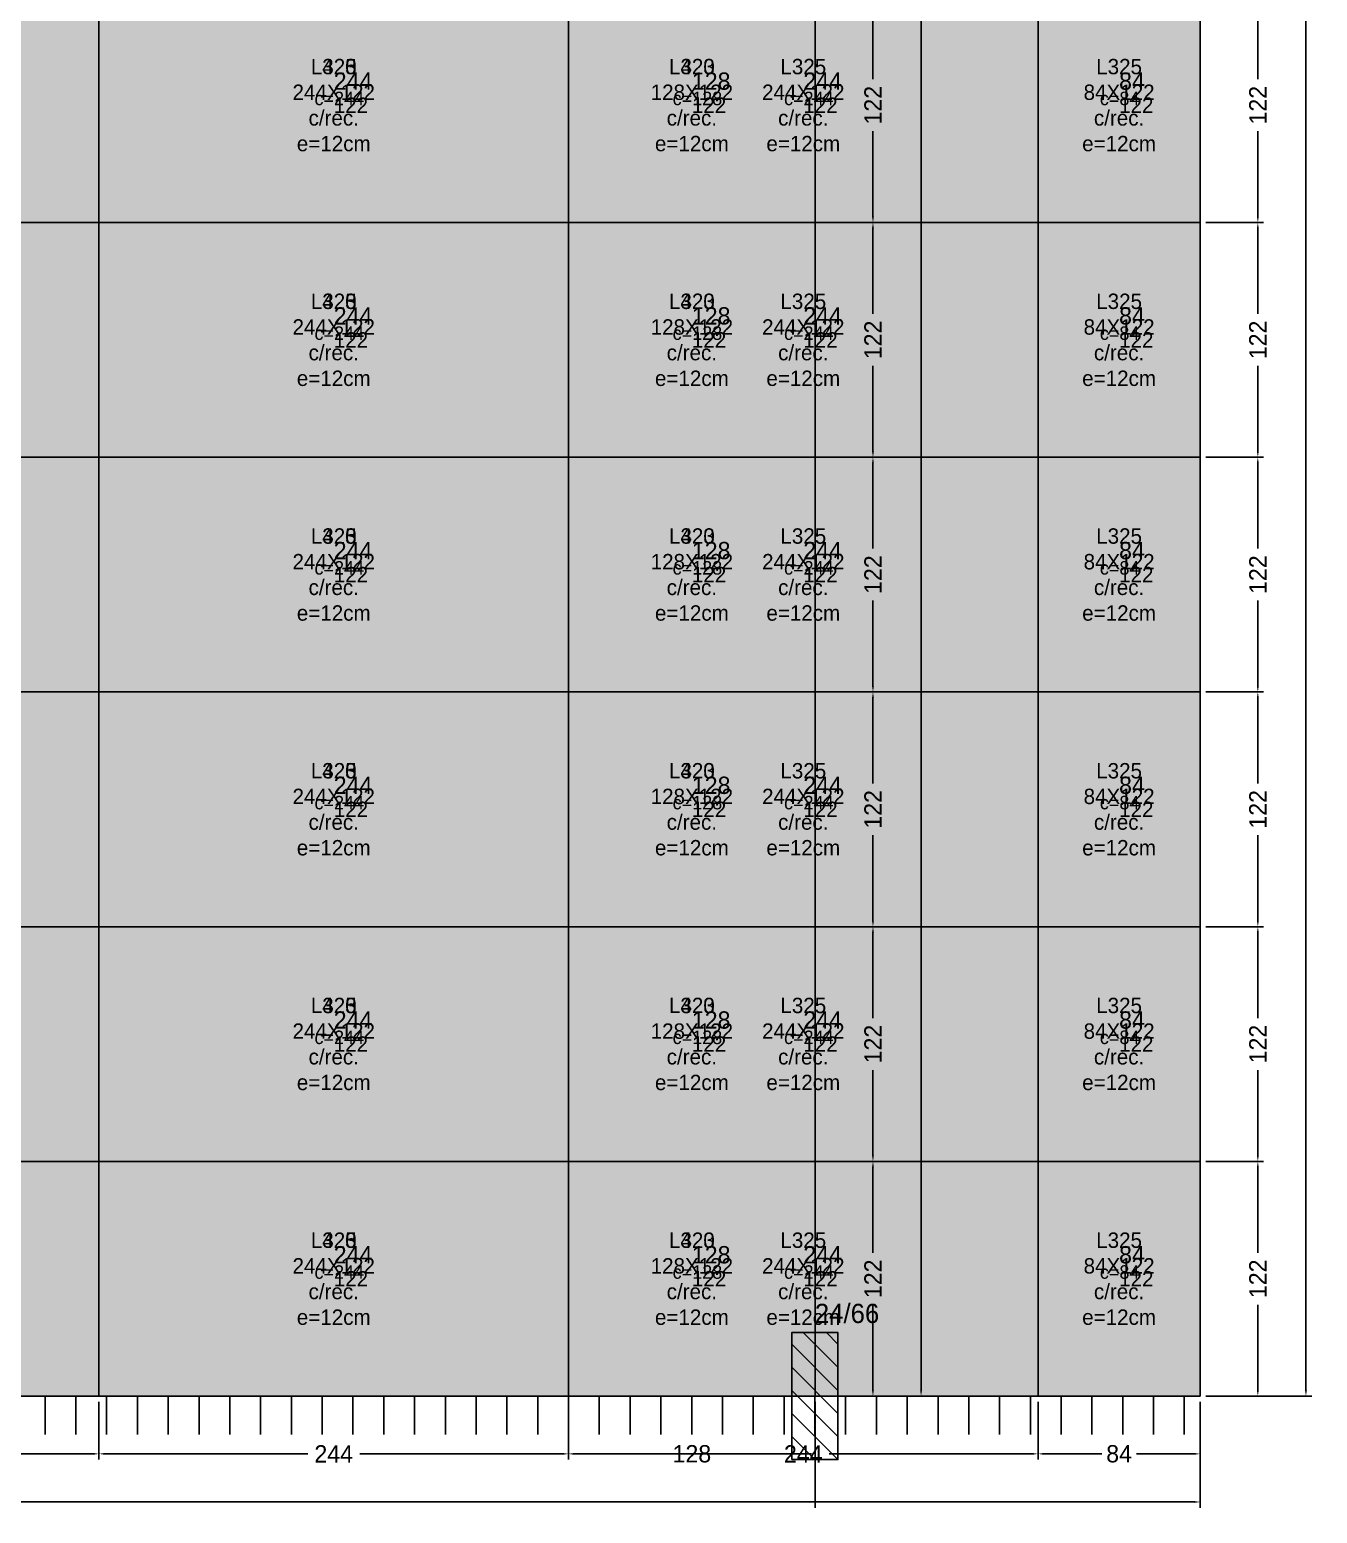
# Model space of a CAD drawing. Extents: x -13000 to 6245, y -61 to 2973.
# Drawn here: x 5576 to 6245, y -61 to 710 of the extents above; entities that cross this region are included whole.
import ezdxf

# ---------------------------------------------------------------- set-up
doc = ezdxf.new("R2010")
doc.units = 0
for name, color, linetype in [('3', 3, 'Continuous'), ('4', 4, 'Continuous'), ('7', 7, 'Continuous'), ('9', 9, 'Continuous'), ('AUX00', 7, 'Continuous'), ('Hachura', 251, 'Continuous'), ('Painéis', 200, 'Continuous')]:
    doc.layers.add(name, color=color, linetype=linetype)
doc.dimstyles.new('COTA PAINEL-50', dxfattribs={"dimtxt": 9, "dimasz": 3, "dimexe": 3, "dimexo": 3, "dimgap": 3, "dimtad": 1, "dimdec": 1, "dimcen": 2.5, "dimclrd": 4, "dimclre": 4, "dimclrt": 240, "dimazin": 3, "dimtfac": 1, "dimtmove": 0, "dimatfit": 3})

# ---------------------------------------------------------------- blocks, each defined once
blk = doc.blocks.new('_CLOSEDFILLED')
at = {"color": 0, "linetype": 'BYBLOCK'}
blk.add_solid([(-1, 0.16), (0, 0), (-1, -0.16)], dxfattribs=at)
blk = doc.blocks.new('*D541')
at = {"color": 4}
for p, q in [((5368, -3), (5368, -33)), ((5612, -3), (5612, -33)), ((5371, -30), (5476.5, -30)), ((5503.5, -30), (5609, -30))]:
    blk.add_line(p, q, dxfattribs=at)
at = {"layer": 'Defpoints'}
for p in [(5368, 0), (5612, 0), (5368, -30)]:
    blk.add_point(p, dxfattribs=at)
at = {"layer": 'Painéis', "color": 4, "xscale": 3, "yscale": 3, "rotation": 180}
blk.add_blockref('_CLOSEDFILLED', (5368, -30), dxfattribs=at)
at = {"layer": 'Painéis', "color": 4, "xscale": 3, "yscale": 3}
blk.add_blockref('_CLOSEDFILLED', (5612, -30), dxfattribs=at)
at = {"layer": 'Painéis', "color": 240, "insert": (5490, -30), "char_height": 9, "attachment_point": 5}
blk.add_mtext('244', dxfattribs=at)
blk = doc.blocks.new('*D542')
at = {"color": 4}
for p, q in [((5612, -3), (5612, -33)), ((5856, -3), (5856, -33)), ((5615, -30), (5720.5, -30)), ((5747.5, -30), (5853, -30))]:
    blk.add_line(p, q, dxfattribs=at)
at = {"layer": 'Defpoints'}
for p in [(5612, 0), (5856, 0), (5612, -30)]:
    blk.add_point(p, dxfattribs=at)
at = {"layer": 'Painéis', "color": 4, "xscale": 3, "yscale": 3, "rotation": 180}
blk.add_blockref('_CLOSEDFILLED', (5612, -30), dxfattribs=at)
at = {"layer": 'Painéis', "color": 4, "xscale": 3, "yscale": 3}
blk.add_blockref('_CLOSEDFILLED', (5856, -30), dxfattribs=at)
at = {"layer": 'Painéis', "color": 240, "insert": (5734, -30), "char_height": 9, "attachment_point": 5}
blk.add_mtext('244', dxfattribs=at)
blk = doc.blocks.new('*D543')
at = {"color": 4}
for p, q in [((5856, -3), (5856, -33)), ((5984.2, -3), (5984.2, -33)), ((5859, -30), (5906.6, -30)), ((5933.6, -30), (5981.2, -30))]:
    blk.add_line(p, q, dxfattribs=at)
at = {"layer": 'Defpoints'}
for p in [(5856, 0), (5984.2, 0), (5856, -30)]:
    blk.add_point(p, dxfattribs=at)
at = {"layer": 'Painéis', "color": 4, "xscale": 3, "yscale": 3, "rotation": 180}
blk.add_blockref('_CLOSEDFILLED', (5856, -30), dxfattribs=at)
at = {"layer": 'Painéis', "color": 4, "xscale": 3, "yscale": 3}
blk.add_blockref('_CLOSEDFILLED', (5984.2, -30), dxfattribs=at)
at = {"layer": 'Painéis', "color": 240, "insert": (5920.1, -30), "char_height": 9, "attachment_point": 5}
blk.add_mtext('128', dxfattribs=at)
blk = doc.blocks.new('*D544')
at = {"color": 4}
for p, q in [((0, -3), (0, -58)), ((5984.2, -3), (5984.2, -58)), ((3, -55), (2974.1, -55)), ((3010.1, -55), (5981.2, -55))]:
    blk.add_line(p, q, dxfattribs=at)
at = {"layer": 'Defpoints'}
for p in [(0, 0), (5984.2, 0), (0, -55)]:
    blk.add_point(p, dxfattribs=at)
at = {"layer": 'Painéis', "color": 4, "xscale": 3, "yscale": 3, "rotation": 180}
blk.add_blockref('_CLOSEDFILLED', (0, -55), dxfattribs=at)
at = {"layer": 'Painéis', "color": 4, "xscale": 3, "yscale": 3}
blk.add_blockref('_CLOSEDFILLED', (5984.2, -55), dxfattribs=at)
at = {"layer": 'Painéis', "color": 240, "insert": (2992.1, -55), "char_height": 9, "attachment_point": 5}
blk.add_mtext('5984', dxfattribs=at)
blk = doc.blocks.new('*D545')
at = {"color": 4}
for p, q in [((5987.2, 122), (6017.2, 122)), ((6014.2, 74.5), (6014.2, 119)), ((6014.2, 3), (6014.2, 47.5)), ((5987.2, 0), (6017.2, 0))]:
    blk.add_line(p, q, dxfattribs=at)
at = {"layer": 'Defpoints'}
for p in [(5984.2, 122), (5984.2, 0), (6014.2, 0)]:
    blk.add_point(p, dxfattribs=at)
at = {"layer": 'Painéis', "color": 4, "xscale": 3, "yscale": 3}
for p, rotation in [((6014.2, 122), 90), ((6014.2, 0), 270)]:
    blk.add_blockref('_CLOSEDFILLED', p, dxfattribs=dict(at, rotation=rotation))
at = {"layer": 'Painéis', "color": 240, "insert": (6014.2, 61), "char_height": 9, "attachment_point": 5, "rotation": 90}
blk.add_mtext('122', dxfattribs=at)
blk = doc.blocks.new('*D546')
at = {"color": 4}
for p, q in [((5987.2, 244), (6017.2, 244)), ((6014.2, 196.5), (6014.2, 241)), ((6014.2, 125), (6014.2, 169.5)), ((5987.2, 122), (6017.2, 122))]:
    blk.add_line(p, q, dxfattribs=at)
at = {"layer": 'Defpoints'}
for p in [(5984.2, 244), (5984.2, 122), (6014.2, 122)]:
    blk.add_point(p, dxfattribs=at)
at = {"layer": 'Painéis', "color": 4, "xscale": 3, "yscale": 3}
for p, rotation in [((6014.2, 244), 90), ((6014.2, 122), 270)]:
    blk.add_blockref('_CLOSEDFILLED', p, dxfattribs=dict(at, rotation=rotation))
at = {"layer": 'Painéis', "color": 240, "insert": (6014.2, 183), "char_height": 9, "attachment_point": 5, "rotation": 90}
blk.add_mtext('122', dxfattribs=at)
blk = doc.blocks.new('*D547')
at = {"color": 4}
for p, q in [((5987.2, 366), (6017.2, 366)), ((6014.2, 318.5), (6014.2, 363)), ((6014.2, 247), (6014.2, 291.5)), ((5987.2, 244), (6017.2, 244))]:
    blk.add_line(p, q, dxfattribs=at)
at = {"layer": 'Defpoints'}
for p in [(5984.2, 366), (5984.2, 244), (6014.2, 244)]:
    blk.add_point(p, dxfattribs=at)
at = {"layer": 'Painéis', "color": 4, "xscale": 3, "yscale": 3}
for p, rotation in [((6014.2, 366), 90), ((6014.2, 244), 270)]:
    blk.add_blockref('_CLOSEDFILLED', p, dxfattribs=dict(at, rotation=rotation))
at = {"layer": 'Painéis', "color": 240, "insert": (6014.2, 305), "char_height": 9, "attachment_point": 5, "rotation": 90}
blk.add_mtext('122', dxfattribs=at)
blk = doc.blocks.new('*D548')
at = {"color": 4}
for p, q in [((5987.2, 488), (6017.2, 488)), ((6014.2, 440.5), (6014.2, 485)), ((6014.2, 369), (6014.2, 413.5)), ((5987.2, 366), (6017.2, 366))]:
    blk.add_line(p, q, dxfattribs=at)
at = {"layer": 'Defpoints'}
for p in [(5984.2, 488), (5984.2, 366), (6014.2, 366)]:
    blk.add_point(p, dxfattribs=at)
at = {"layer": 'Painéis', "color": 4, "xscale": 3, "yscale": 3}
for p, rotation in [((6014.2, 488), 90), ((6014.2, 366), 270)]:
    blk.add_blockref('_CLOSEDFILLED', p, dxfattribs=dict(at, rotation=rotation))
at = {"layer": 'Painéis', "color": 240, "insert": (6014.2, 427), "char_height": 9, "attachment_point": 5, "rotation": 90}
blk.add_mtext('122', dxfattribs=at)
blk = doc.blocks.new('*D549')
at = {"color": 4}
for p, q in [((5987.2, 610), (6017.2, 610)), ((6014.2, 562.5), (6014.2, 607)), ((6014.2, 491), (6014.2, 535.5)), ((5987.2, 488), (6017.2, 488))]:
    blk.add_line(p, q, dxfattribs=at)
at = {"layer": 'Defpoints'}
for p in [(5984.2, 610), (5984.2, 488), (6014.2, 488)]:
    blk.add_point(p, dxfattribs=at)
at = {"layer": 'Painéis', "color": 4, "xscale": 3, "yscale": 3}
for p, rotation in [((6014.2, 610), 90), ((6014.2, 488), 270)]:
    blk.add_blockref('_CLOSEDFILLED', p, dxfattribs=dict(at, rotation=rotation))
at = {"layer": 'Painéis', "color": 240, "insert": (6014.2, 549), "char_height": 9, "attachment_point": 5, "rotation": 90}
blk.add_mtext('122', dxfattribs=at)
blk = doc.blocks.new('*D550')
at = {"color": 4}
for p, q in [((5987.2, 732), (6017.2, 732)), ((6014.2, 684.5), (6014.2, 729)), ((6014.2, 613), (6014.2, 657.5)), ((5987.2, 610), (6017.2, 610))]:
    blk.add_line(p, q, dxfattribs=at)
at = {"layer": 'Defpoints'}
for p in [(5984.2, 732), (5984.2, 610), (6014.2, 610)]:
    blk.add_point(p, dxfattribs=at)
at = {"layer": 'Painéis', "color": 4, "xscale": 3, "yscale": 3}
for p, rotation in [((6014.2, 732), 90), ((6014.2, 610), 270)]:
    blk.add_blockref('_CLOSEDFILLED', p, dxfattribs=dict(at, rotation=rotation))
at = {"layer": 'Painéis', "color": 240, "insert": (6014.2, 671), "char_height": 9, "attachment_point": 5, "rotation": 90}
blk.add_mtext('122', dxfattribs=at)
blk = doc.blocks.new('*D569')
at = {"color": 4}
for p, q in [((5987.2, 2870), (6042.2, 2870)), ((6039.2, 1453), (6039.2, 2867)), ((6039.2, 3), (6039.2, 1417)), ((5987.2, 0), (6042.2, 0))]:
    blk.add_line(p, q, dxfattribs=at)
at = {"layer": 'Defpoints'}
for p in [(5984.2, 2870), (5984.2, 0), (6039.2, 0)]:
    blk.add_point(p, dxfattribs=at)
at = {"layer": 'Painéis', "color": 4, "xscale": 3, "yscale": 3}
for p, rotation in [((6039.2, 2870), 90), ((6039.2, 0), 270)]:
    blk.add_blockref('_CLOSEDFILLED', p, dxfattribs=dict(at, rotation=rotation))
at = {"layer": 'Painéis', "color": 240, "insert": (6039.2, 1435), "char_height": 9, "attachment_point": 5, "rotation": 90}
blk.add_mtext('2870', dxfattribs=at)
blk = doc.blocks.new('*D597')
at = {"color": 4}
for p, q in [((5368, -3), (5368, -33)), ((5612, -3), (5612, -33)), ((5371, -30), (5476.5, -30)), ((5503.5, -30), (5609, -30))]:
    blk.add_line(p, q, dxfattribs=at)
at = {"layer": 'Defpoints'}
for p in [(5368, 0), (5612, 0), (5368, -30)]:
    blk.add_point(p, dxfattribs=at)
at = {"layer": 'Painéis', "color": 4, "xscale": 3, "yscale": 3, "rotation": 180}
blk.add_blockref('_CLOSEDFILLED', (5368, -30), dxfattribs=at)
at = {"layer": 'Painéis', "color": 4, "xscale": 3, "yscale": 3}
blk.add_blockref('_CLOSEDFILLED', (5612, -30), dxfattribs=at)
at = {"layer": 'Painéis', "color": 240, "insert": (5490, -30), "char_height": 9, "attachment_point": 5}
blk.add_mtext('244', dxfattribs=at)
blk = doc.blocks.new('*D598')
at = {"color": 4}
for p, q in [((5612, -3), (5612, -33)), ((5856, -3), (5856, -33)), ((5615, -30), (5720.5, -30)), ((5747.5, -30), (5853, -30))]:
    blk.add_line(p, q, dxfattribs=at)
at = {"layer": 'Defpoints'}
for p in [(5612, 0), (5856, 0), (5612, -30)]:
    blk.add_point(p, dxfattribs=at)
at = {"layer": 'Painéis', "color": 4, "xscale": 3, "yscale": 3, "rotation": 180}
blk.add_blockref('_CLOSEDFILLED', (5612, -30), dxfattribs=at)
at = {"layer": 'Painéis', "color": 4, "xscale": 3, "yscale": 3}
blk.add_blockref('_CLOSEDFILLED', (5856, -30), dxfattribs=at)
at = {"layer": 'Painéis', "color": 240, "insert": (5734, -30), "char_height": 9, "attachment_point": 5}
blk.add_mtext('244', dxfattribs=at)
blk = doc.blocks.new('*D599')
at = {"color": 4}
for p, q in [((5856, -3), (5856, -33)), ((6100, -3), (6100, -33)), ((5859, -30), (5964.5, -30)), ((5991.5, -30), (6097, -30))]:
    blk.add_line(p, q, dxfattribs=at)
at = {"layer": 'Defpoints'}
for p in [(5856, 0), (6100, 0), (5856, -30)]:
    blk.add_point(p, dxfattribs=at)
at = {"layer": 'Painéis', "color": 4, "xscale": 3, "yscale": 3, "rotation": 180}
blk.add_blockref('_CLOSEDFILLED', (5856, -30), dxfattribs=at)
at = {"layer": 'Painéis', "color": 4, "xscale": 3, "yscale": 3}
blk.add_blockref('_CLOSEDFILLED', (6100, -30), dxfattribs=at)
at = {"layer": 'Painéis', "color": 240, "insert": (5978, -30), "char_height": 9, "attachment_point": 5}
blk.add_mtext('244', dxfattribs=at)
blk = doc.blocks.new('*D600')
at = {"color": 4}
for p, q in [((6100, -3), (6100, -33)), ((6184.2, -3), (6184.2, -33)), ((6103, -30), (6133.1, -30)), ((6151.1, -30), (6181.2, -30))]:
    blk.add_line(p, q, dxfattribs=at)
at = {"layer": 'Defpoints'}
for p in [(6100, 0), (6184.2, 0), (6100, -30)]:
    blk.add_point(p, dxfattribs=at)
at = {"layer": 'Painéis', "color": 4, "xscale": 3, "yscale": 3, "rotation": 180}
blk.add_blockref('_CLOSEDFILLED', (6100, -30), dxfattribs=at)
at = {"layer": 'Painéis', "color": 4, "xscale": 3, "yscale": 3}
blk.add_blockref('_CLOSEDFILLED', (6184.2, -30), dxfattribs=at)
at = {"layer": 'Painéis', "color": 240, "insert": (6142.1, -30), "char_height": 9, "attachment_point": 5}
blk.add_mtext('84', dxfattribs=at)
blk = doc.blocks.new('*D601')
at = {"color": 4}
for p, q in [((0, -3), (0, -58)), ((6184.2, -3), (6184.2, -58)), ((3, -55), (3074.1, -55)), ((3110.1, -55), (6181.2, -55))]:
    blk.add_line(p, q, dxfattribs=at)
at = {"layer": 'Defpoints'}
for p in [(0, 0), (6184.2, 0), (0, -55)]:
    blk.add_point(p, dxfattribs=at)
at = {"layer": 'Painéis', "color": 4, "xscale": 3, "yscale": 3, "rotation": 180}
blk.add_blockref('_CLOSEDFILLED', (0, -55), dxfattribs=at)
at = {"layer": 'Painéis', "color": 4, "xscale": 3, "yscale": 3}
blk.add_blockref('_CLOSEDFILLED', (6184.2, -55), dxfattribs=at)
at = {"layer": 'Painéis', "color": 240, "insert": (3092.1, -55), "char_height": 9, "attachment_point": 5}
blk.add_mtext('6184', dxfattribs=at)
blk = doc.blocks.new('*D602')
at = {"color": 4}
for p, q in [((6187.2, 122), (6217.2, 122)), ((6214.2, 74.5), (6214.2, 119)), ((6214.2, 3), (6214.2, 47.5)), ((6187.2, 0), (6217.2, 0))]:
    blk.add_line(p, q, dxfattribs=at)
at = {"layer": 'Defpoints'}
for p in [(6184.2, 122), (6184.2, 0), (6214.2, 0)]:
    blk.add_point(p, dxfattribs=at)
at = {"layer": 'Painéis', "color": 4, "xscale": 3, "yscale": 3}
for p, rotation in [((6214.2, 122), 90), ((6214.2, 0), 270)]:
    blk.add_blockref('_CLOSEDFILLED', p, dxfattribs=dict(at, rotation=rotation))
at = {"layer": 'Painéis', "color": 240, "insert": (6214.2, 61), "char_height": 9, "attachment_point": 5, "rotation": 90}
blk.add_mtext('122', dxfattribs=at)
blk = doc.blocks.new('*D603')
at = {"color": 4}
for p, q in [((6187.2, 244), (6217.2, 244)), ((6214.2, 196.5), (6214.2, 241)), ((6214.2, 125), (6214.2, 169.5)), ((6187.2, 122), (6217.2, 122))]:
    blk.add_line(p, q, dxfattribs=at)
at = {"layer": 'Defpoints'}
for p in [(6184.2, 244), (6184.2, 122), (6214.2, 122)]:
    blk.add_point(p, dxfattribs=at)
at = {"layer": 'Painéis', "color": 4, "xscale": 3, "yscale": 3}
for p, rotation in [((6214.2, 244), 90), ((6214.2, 122), 270)]:
    blk.add_blockref('_CLOSEDFILLED', p, dxfattribs=dict(at, rotation=rotation))
at = {"layer": 'Painéis', "color": 240, "insert": (6214.2, 183), "char_height": 9, "attachment_point": 5, "rotation": 90}
blk.add_mtext('122', dxfattribs=at)
blk = doc.blocks.new('*D604')
at = {"color": 4}
for p, q in [((6187.2, 366), (6217.2, 366)), ((6214.2, 318.5), (6214.2, 363)), ((6214.2, 247), (6214.2, 291.5)), ((6187.2, 244), (6217.2, 244))]:
    blk.add_line(p, q, dxfattribs=at)
at = {"layer": 'Defpoints'}
for p in [(6184.2, 366), (6184.2, 244), (6214.2, 244)]:
    blk.add_point(p, dxfattribs=at)
at = {"layer": 'Painéis', "color": 4, "xscale": 3, "yscale": 3}
for p, rotation in [((6214.2, 366), 90), ((6214.2, 244), 270)]:
    blk.add_blockref('_CLOSEDFILLED', p, dxfattribs=dict(at, rotation=rotation))
at = {"layer": 'Painéis', "color": 240, "insert": (6214.2, 305), "char_height": 9, "attachment_point": 5, "rotation": 90}
blk.add_mtext('122', dxfattribs=at)
blk = doc.blocks.new('*D605')
at = {"color": 4}
for p, q in [((6187.2, 488), (6217.2, 488)), ((6214.2, 440.5), (6214.2, 485)), ((6214.2, 369), (6214.2, 413.5)), ((6187.2, 366), (6217.2, 366))]:
    blk.add_line(p, q, dxfattribs=at)
at = {"layer": 'Defpoints'}
for p in [(6184.2, 488), (6184.2, 366), (6214.2, 366)]:
    blk.add_point(p, dxfattribs=at)
at = {"layer": 'Painéis', "color": 4, "xscale": 3, "yscale": 3}
for p, rotation in [((6214.2, 488), 90), ((6214.2, 366), 270)]:
    blk.add_blockref('_CLOSEDFILLED', p, dxfattribs=dict(at, rotation=rotation))
at = {"layer": 'Painéis', "color": 240, "insert": (6214.2, 427), "char_height": 9, "attachment_point": 5, "rotation": 90}
blk.add_mtext('122', dxfattribs=at)
blk = doc.blocks.new('*D606')
at = {"color": 4}
for p, q in [((6187.2, 610), (6217.2, 610)), ((6214.2, 562.5), (6214.2, 607)), ((6214.2, 491), (6214.2, 535.5)), ((6187.2, 488), (6217.2, 488))]:
    blk.add_line(p, q, dxfattribs=at)
at = {"layer": 'Defpoints'}
for p in [(6184.2, 610), (6184.2, 488), (6214.2, 488)]:
    blk.add_point(p, dxfattribs=at)
at = {"layer": 'Painéis', "color": 4, "xscale": 3, "yscale": 3}
for p, rotation in [((6214.2, 610), 90), ((6214.2, 488), 270)]:
    blk.add_blockref('_CLOSEDFILLED', p, dxfattribs=dict(at, rotation=rotation))
at = {"layer": 'Painéis', "color": 240, "insert": (6214.2, 549), "char_height": 9, "attachment_point": 5, "rotation": 90}
blk.add_mtext('122', dxfattribs=at)
blk = doc.blocks.new('*D607')
at = {"color": 4}
for p, q in [((6187.2, 732), (6217.2, 732)), ((6214.2, 684.5), (6214.2, 729)), ((6214.2, 613), (6214.2, 657.5)), ((6187.2, 610), (6217.2, 610))]:
    blk.add_line(p, q, dxfattribs=at)
at = {"layer": 'Defpoints'}
for p in [(6184.2, 732), (6184.2, 610), (6214.2, 610)]:
    blk.add_point(p, dxfattribs=at)
at = {"layer": 'Painéis', "color": 4, "xscale": 3, "yscale": 3}
for p, rotation in [((6214.2, 732), 90), ((6214.2, 610), 270)]:
    blk.add_blockref('_CLOSEDFILLED', p, dxfattribs=dict(at, rotation=rotation))
at = {"layer": 'Painéis', "color": 240, "insert": (6214.2, 671), "char_height": 9, "attachment_point": 5, "rotation": 90}
blk.add_mtext('122', dxfattribs=at)
blk = doc.blocks.new('*D627')
at = {"color": 4}
for p, q in [((6187.2, 2970), (6242.2, 2970)), ((6239.2, 1503), (6239.2, 2967)), ((6239.2, 3), (6239.2, 1467)), ((6187.2, 0), (6242.2, 0))]:
    blk.add_line(p, q, dxfattribs=at)
at = {"layer": 'Defpoints'}
for p in [(6184.2, 2970), (6184.2, 0), (6239.2, 0)]:
    blk.add_point(p, dxfattribs=at)
at = {"layer": 'Painéis', "color": 4, "xscale": 3, "yscale": 3}
for p, rotation in [((6239.2, 2970), 90), ((6239.2, 0), 270)]:
    blk.add_blockref('_CLOSEDFILLED', p, dxfattribs=dict(at, rotation=rotation))
at = {"layer": 'Painéis', "color": 240, "insert": (6239.2, 1485), "char_height": 9, "attachment_point": 5, "rotation": 90}
blk.add_mtext('2970', dxfattribs=at)
blk = doc.blocks.new('*D815')
at = {"color": 4}
for p, q in [((5368, -3), (5368, -33)), ((5612, -3), (5612, -33)), ((5371, -30), (5476.5, -30)), ((5503.5, -30), (5609, -30))]:
    blk.add_line(p, q, dxfattribs=at)
at = {"layer": 'Defpoints'}
for p in [(5368, 0), (5612, 0), (5368, -30)]:
    blk.add_point(p, dxfattribs=at)
at = {"layer": 'Painéis', "color": 4, "xscale": 3, "yscale": 3, "rotation": 180}
blk.add_blockref('_CLOSEDFILLED', (5368, -30), dxfattribs=at)
at = {"layer": 'Painéis', "color": 4, "xscale": 3, "yscale": 3}
blk.add_blockref('_CLOSEDFILLED', (5612, -30), dxfattribs=at)
at = {"layer": 'Painéis', "color": 240, "insert": (5490, -30), "char_height": 9, "attachment_point": 5}
blk.add_mtext('244', dxfattribs=at)
blk = doc.blocks.new('*D816')
at = {"color": 4}
for p, q in [((5612, -3), (5612, -33)), ((5856, -3), (5856, -33)), ((5615, -30), (5720.5, -30)), ((5747.5, -30), (5853, -30))]:
    blk.add_line(p, q, dxfattribs=at)
at = {"layer": 'Defpoints'}
for p in [(5612, 0), (5856, 0), (5612, -30)]:
    blk.add_point(p, dxfattribs=at)
at = {"layer": 'Painéis', "color": 4, "xscale": 3, "yscale": 3, "rotation": 180}
blk.add_blockref('_CLOSEDFILLED', (5612, -30), dxfattribs=at)
at = {"layer": 'Painéis', "color": 4, "xscale": 3, "yscale": 3}
blk.add_blockref('_CLOSEDFILLED', (5856, -30), dxfattribs=at)
at = {"layer": 'Painéis', "color": 240, "insert": (5734, -30), "char_height": 9, "attachment_point": 5}
blk.add_mtext('244', dxfattribs=at)
blk = doc.blocks.new('*D817')
at = {"color": 4}
for p, q in [((5856, -3), (5856, -33)), ((5984.2, -3), (5984.2, -33)), ((5859, -30), (5906.6, -30)), ((5933.6, -30), (5981.2, -30))]:
    blk.add_line(p, q, dxfattribs=at)
at = {"layer": 'Defpoints'}
for p in [(5856, 0), (5984.2, 0), (5856, -30)]:
    blk.add_point(p, dxfattribs=at)
at = {"layer": 'Painéis', "color": 4, "xscale": 3, "yscale": 3, "rotation": 180}
blk.add_blockref('_CLOSEDFILLED', (5856, -30), dxfattribs=at)
at = {"layer": 'Painéis', "color": 4, "xscale": 3, "yscale": 3}
blk.add_blockref('_CLOSEDFILLED', (5984.2, -30), dxfattribs=at)
at = {"layer": 'Painéis', "color": 240, "insert": (5920.1, -30), "char_height": 9, "attachment_point": 5}
blk.add_mtext('128', dxfattribs=at)
blk = doc.blocks.new('*D818')
at = {"color": 4}
for p, q in [((0, -3), (0, -58)), ((5984.2, -3), (5984.2, -58)), ((3, -55), (2974.1, -55)), ((3010.1, -55), (5981.2, -55))]:
    blk.add_line(p, q, dxfattribs=at)
at = {"layer": 'Defpoints'}
for p in [(0, 0), (5984.2, 0), (0, -55)]:
    blk.add_point(p, dxfattribs=at)
at = {"layer": 'Painéis', "color": 4, "xscale": 3, "yscale": 3, "rotation": 180}
blk.add_blockref('_CLOSEDFILLED', (0, -55), dxfattribs=at)
at = {"layer": 'Painéis', "color": 4, "xscale": 3, "yscale": 3}
blk.add_blockref('_CLOSEDFILLED', (5984.2, -55), dxfattribs=at)
at = {"layer": 'Painéis', "color": 240, "insert": (2992.1, -55), "char_height": 9, "attachment_point": 5}
blk.add_mtext('5984', dxfattribs=at)
blk = doc.blocks.new('*D819')
at = {"color": 4}
for p, q in [((5987.2, 122), (6017.2, 122)), ((6014.2, 74.5), (6014.2, 119)), ((6014.2, 3), (6014.2, 47.5)), ((5987.2, 0), (6017.2, 0))]:
    blk.add_line(p, q, dxfattribs=at)
at = {"layer": 'Defpoints'}
for p in [(5984.2, 122), (5984.2, 0), (6014.2, 0)]:
    blk.add_point(p, dxfattribs=at)
at = {"layer": 'Painéis', "color": 4, "xscale": 3, "yscale": 3}
for p, rotation in [((6014.2, 122), 90), ((6014.2, 0), 270)]:
    blk.add_blockref('_CLOSEDFILLED', p, dxfattribs=dict(at, rotation=rotation))
at = {"layer": 'Painéis', "color": 240, "insert": (6014.2, 61), "char_height": 9, "attachment_point": 5, "rotation": 90}
blk.add_mtext('122', dxfattribs=at)
blk = doc.blocks.new('*D820')
at = {"color": 4}
for p, q in [((5987.2, 244), (6017.2, 244)), ((6014.2, 196.5), (6014.2, 241)), ((6014.2, 125), (6014.2, 169.5)), ((5987.2, 122), (6017.2, 122))]:
    blk.add_line(p, q, dxfattribs=at)
at = {"layer": 'Defpoints'}
for p in [(5984.2, 244), (5984.2, 122), (6014.2, 122)]:
    blk.add_point(p, dxfattribs=at)
at = {"layer": 'Painéis', "color": 4, "xscale": 3, "yscale": 3}
for p, rotation in [((6014.2, 244), 90), ((6014.2, 122), 270)]:
    blk.add_blockref('_CLOSEDFILLED', p, dxfattribs=dict(at, rotation=rotation))
at = {"layer": 'Painéis', "color": 240, "insert": (6014.2, 183), "char_height": 9, "attachment_point": 5, "rotation": 90}
blk.add_mtext('122', dxfattribs=at)
blk = doc.blocks.new('*D821')
at = {"color": 4}
for p, q in [((5987.2, 366), (6017.2, 366)), ((6014.2, 318.5), (6014.2, 363)), ((6014.2, 247), (6014.2, 291.5)), ((5987.2, 244), (6017.2, 244))]:
    blk.add_line(p, q, dxfattribs=at)
at = {"layer": 'Defpoints'}
for p in [(5984.2, 366), (5984.2, 244), (6014.2, 244)]:
    blk.add_point(p, dxfattribs=at)
at = {"layer": 'Painéis', "color": 4, "xscale": 3, "yscale": 3}
for p, rotation in [((6014.2, 366), 90), ((6014.2, 244), 270)]:
    blk.add_blockref('_CLOSEDFILLED', p, dxfattribs=dict(at, rotation=rotation))
at = {"layer": 'Painéis', "color": 240, "insert": (6014.2, 305), "char_height": 9, "attachment_point": 5, "rotation": 90}
blk.add_mtext('122', dxfattribs=at)
blk = doc.blocks.new('*D822')
at = {"color": 4}
for p, q in [((5987.2, 488), (6017.2, 488)), ((6014.2, 440.5), (6014.2, 485)), ((6014.2, 369), (6014.2, 413.5)), ((5987.2, 366), (6017.2, 366))]:
    blk.add_line(p, q, dxfattribs=at)
at = {"layer": 'Defpoints'}
for p in [(5984.2, 488), (5984.2, 366), (6014.2, 366)]:
    blk.add_point(p, dxfattribs=at)
at = {"layer": 'Painéis', "color": 4, "xscale": 3, "yscale": 3}
for p, rotation in [((6014.2, 488), 90), ((6014.2, 366), 270)]:
    blk.add_blockref('_CLOSEDFILLED', p, dxfattribs=dict(at, rotation=rotation))
at = {"layer": 'Painéis', "color": 240, "insert": (6014.2, 427), "char_height": 9, "attachment_point": 5, "rotation": 90}
blk.add_mtext('122', dxfattribs=at)
blk = doc.blocks.new('*D823')
at = {"color": 4}
for p, q in [((5987.2, 610), (6017.2, 610)), ((6014.2, 562.5), (6014.2, 607)), ((6014.2, 491), (6014.2, 535.5)), ((5987.2, 488), (6017.2, 488))]:
    blk.add_line(p, q, dxfattribs=at)
at = {"layer": 'Defpoints'}
for p in [(5984.2, 610), (5984.2, 488), (6014.2, 488)]:
    blk.add_point(p, dxfattribs=at)
at = {"layer": 'Painéis', "color": 4, "xscale": 3, "yscale": 3}
for p, rotation in [((6014.2, 610), 90), ((6014.2, 488), 270)]:
    blk.add_blockref('_CLOSEDFILLED', p, dxfattribs=dict(at, rotation=rotation))
at = {"layer": 'Painéis', "color": 240, "insert": (6014.2, 549), "char_height": 9, "attachment_point": 5, "rotation": 90}
blk.add_mtext('122', dxfattribs=at)
blk = doc.blocks.new('*D824')
at = {"color": 4}
for p, q in [((5987.2, 732), (6017.2, 732)), ((6014.2, 684.5), (6014.2, 729)), ((6014.2, 613), (6014.2, 657.5)), ((5987.2, 610), (6017.2, 610))]:
    blk.add_line(p, q, dxfattribs=at)
at = {"layer": 'Defpoints'}
for p in [(5984.2, 732), (5984.2, 610), (6014.2, 610)]:
    blk.add_point(p, dxfattribs=at)
at = {"layer": 'Painéis', "color": 4, "xscale": 3, "yscale": 3}
for p, rotation in [((6014.2, 732), 90), ((6014.2, 610), 270)]:
    blk.add_blockref('_CLOSEDFILLED', p, dxfattribs=dict(at, rotation=rotation))
at = {"layer": 'Painéis', "color": 240, "insert": (6014.2, 671), "char_height": 9, "attachment_point": 5, "rotation": 90}
blk.add_mtext('122', dxfattribs=at)
blk = doc.blocks.new('*D843')
at = {"color": 4}
for p, q in [((5987.2, 2870), (6042.2, 2870)), ((6039.2, 1453), (6039.2, 2867)), ((6039.2, 3), (6039.2, 1417)), ((5987.2, 0), (6042.2, 0))]:
    blk.add_line(p, q, dxfattribs=at)
at = {"layer": 'Defpoints'}
for p in [(5984.2, 2870), (5984.2, 0), (6039.2, 0)]:
    blk.add_point(p, dxfattribs=at)
at = {"layer": 'Painéis', "color": 4, "xscale": 3, "yscale": 3}
for p, rotation in [((6039.2, 2870), 90), ((6039.2, 0), 270)]:
    blk.add_blockref('_CLOSEDFILLED', p, dxfattribs=dict(at, rotation=rotation))
at = {"layer": 'Painéis', "color": 240, "insert": (6039.2, 1435), "char_height": 9, "attachment_point": 5, "rotation": 90}
blk.add_mtext('2870', dxfattribs=at)

msp = doc.modelspace()

# ---------------------------------------------------------------- hatches: boundary and pattern name
at = {"layer": 'Hachura'}
h = msp.add_hatch(color=7, dxfattribs=at)
h.dxf.hatch_style = 1
h.paths.add_polyline_path([(0, 0), (6184.2, 0), (6184.2, 2970), (0, 2970)])
h = msp.add_hatch(color=7, dxfattribs=at)
h.dxf.hatch_style = 1
h.paths.add_polyline_path([(0, 0), (5984.2, 0), (5984.2, 2870), (0, 2870)])
h = msp.add_hatch(color=7, dxfattribs=at)
h.dxf.hatch_style = 1
h.paths.add_polyline_path([(0, 0), (5984.2, 0), (5984.2, 2870), (0, 2870)])

# ---------------------------------------------------------------- linework, layer by layer
at = {"layer": '3'}
for p, q in [((6184.2, 0), (6184.2, 2970)), ((5984.2, 0), (5984.2, 2870)), ((5984.2, 0), (5984.2, 2870)), ((5996, 15), (5978, 33)), ((5996, 27), (5990, 33)), ((5996, 3), (5972, 27)), ((5996, -9), (5972, 15)), ((0, 0), (5984.2, 0)), ((0, 0), (6184.2, 0)), ((0, 0), (5984.2, 0)), ((5996, -21), (5972, 3)), ((5996, -33), (5972, -9)), ((5984, -33), (5972, -21))]:
    msp.add_line(p, q, dxfattribs=at)
at = {"layer": '3', "lineweight": 25}
for points in [[(0, 0), (6184.2, 0), (6184.2, 2970), (0, 2970)], [(0, 0), (5984.2, 0), (5984.2, 2870), (0, 2870)], [(0, 0), (5984.2, 0), (5984.2, 2870), (0, 2870)]]:
    msp.add_lwpolyline(points, close=True, dxfattribs=at)
at = {"layer": '3'}
for points in [[(5612, 0), (5612, 2970)], [(5856, 0), (5856, 2970)], [(6100, 0), (6100, 2970)], [(6184.2, 0), (6184.2, 2970)], [(5612, 0), (5612, 2870)], [(5612, 0), (5612, 2870)], [(5856, 0), (5856, 2870)], [(5856, 0), (5856, 2870)], [(5984.2, 0), (5984.2, 2870)], [(5984.2, 0), (5984.2, 2870)], [(0, 610), (5984.2, 610)], [(0, 610), (6184.2, 610)], [(0, 610), (5984.2, 610)], [(0, 488), (5984.2, 488)], [(0, 488), (6184.2, 488)], [(0, 488), (5984.2, 488)], [(0, 366), (5984.2, 366)], [(0, 366), (6184.2, 366)], [(0, 366), (5984.2, 366)], [(0, 244), (5984.2, 244)], [(0, 244), (6184.2, 244)], [(0, 244), (5984.2, 244)], [(0, 122), (5984.2, 122)], [(0, 122), (6184.2, 122)], [(0, 122), (5984.2, 122)]]:
    msp.add_lwpolyline(points, dxfattribs=at)
at = {"layer": '7'}
msp.add_lwpolyline([(5972, -33), (5996, -33), (5996, 33), (5972, 33), (5972, -33)], dxfattribs=at)
at = {"layer": '9'}
for p, q in [((5584, -20), (5584, 0)), ((5584, -20), (5584, 0)), ((5584, -20), (5584, 0)), ((5600, -20), (5600, 0)), ((5600, -20), (5600, 0)), ((5600, -20), (5600, 0)), ((5616, -20), (5616, 0)), ((5616, -20), (5616, 0)), ((5616, -20), (5616, 0)), ((5632, -20), (5632, 0)), ((5632, -20), (5632, 0)), ((5632, -20), (5632, 0)), ((5648, -20), (5648, 0)), ((5648, -20), (5648, 0)), ((5648, -20), (5648, 0)), ((5664, -20), (5664, 0)), ((5664, -20), (5664, 0)), ((5664, -20), (5664, 0)), ((5680, -20), (5680, 0)), ((5680, -20), (5680, 0)), ((5680, -20), (5680, 0)), ((5696, -20), (5696, 0)), ((5696, -20), (5696, 0)), ((5696, -20), (5696, 0)), ((5712, -20), (5712, 0)), ((5712, -20), (5712, 0)), ((5712, -20), (5712, 0)), ((5728, -20), (5728, 0)), ((5728, -20), (5728, 0)), ((5728, -20), (5728, 0)), ((5744, -20), (5744, 0)), ((5744, -20), (5744, 0)), ((5744, -20), (5744, 0)), ((5760, -20), (5760, 0)), ((5760, -20), (5760, 0)), ((5760, -20), (5760, 0)), ((5776, -20), (5776, 0)), ((5776, -20), (5776, 0)), ((5776, -20), (5776, 0)), ((5792, -20), (5792, 0)), ((5792, -20), (5792, 0)), ((5792, -20), (5792, 0)), ((5808, -20), (5808, 0)), ((5808, -20), (5808, 0)), ((5808, -20), (5808, 0)), ((5824, -20), (5824, 0)), ((5824, -20), (5824, 0)), ((5824, -20), (5824, 0)), ((5840, -20), (5840, 0)), ((5840, -20), (5840, 0)), ((5840, -20), (5840, 0)), ((5856, -20), (5856, 0)), ((5856, -20), (5856, 0)), ((5856, -20), (5856, 0)), ((5872, -20), (5872, 0)), ((5872, -20), (5872, 0)), ((5872, -20), (5872, 0)), ((5888, -20), (5888, 0)), ((5888, -20), (5888, 0)), ((5888, -20), (5888, 0)), ((5904, -20), (5904, 0)), ((5904, -20), (5904, 0)), ((5904, -20), (5904, 0)), ((5920, -20), (5920, 0)), ((5920, -20), (5920, 0)), ((5920, -20), (5920, 0)), ((5936, -20), (5936, 0)), ((5936, -20), (5936, 0)), ((5936, -20), (5936, 0)), ((5952, -20), (5952, 0)), ((5952, -20), (5952, 0)), ((5952, -20), (5952, 0)), ((5968, -20), (5968, 0)), ((5968, -20), (5968, 0)), ((5968, -20), (5968, 0)), ((5984, -20), (5984, 0)), ((6000, -20), (6000, 0)), ((6016, -20), (6016, 0)), ((6032, -20), (6032, 0)), ((6048, -20), (6048, 0)), ((6064, -20), (6064, 0)), ((6080, -20), (6080, 0)), ((6096, -20), (6096, 0)), ((6112, -20), (6112, 0)), ((6128, -20), (6128, 0)), ((6144, -20), (6144, 0)), ((6160, -20), (6160, 0)), ((6176, -20), (6176, 0))]:
    msp.add_line(p, q, dxfattribs=at)
at = {"layer": 'Painéis', "lineweight": 18}
for p, q in [((5612, 0), (5612, 2970)), ((5856, 0), (5856, 2970)), ((6100, 0), (6100, 2970)), ((6184.2, 0), (6184.2, 2970)), ((5612, 0), (5612, 2870)), ((5612, 0), (5612, 2870)), ((5856, 0), (5856, 2870)), ((5856, 0), (5856, 2870)), ((5984.2, 0), (5984.2, 2870)), ((5984.2, 0), (5984.2, 2870)), ((0, 610), (5984.2, 610)), ((0, 610), (6184.2, 610)), ((0, 610), (5984.2, 610)), ((0, 488), (5984.2, 488)), ((0, 488), (6184.2, 488)), ((0, 488), (5984.2, 488)), ((0, 366), (5984.2, 366)), ((0, 366), (6184.2, 366)), ((0, 366), (5984.2, 366)), ((0, 244), (5984.2, 244)), ((0, 244), (6184.2, 244)), ((0, 244), (5984.2, 244)), ((0, 122), (5984.2, 122)), ((0, 122), (6184.2, 122)), ((0, 122), (5984.2, 122))]:
    msp.add_line(p, q, dxfattribs=at)

# ---------------------------------------------------------------- texts
at = {"layer": '3'}
for s, height, p in [('c=244', 7, (5724, 671)), ('c=244', 7, (5724, 671)), ('c=244', 7, (5724, 671)), ('c=128', 7, (5910.1, 671)), ('c=128', 7, (5910.1, 671)), ('c=244', 7, (5968, 671)), ('c=84', 7, (6132.1, 671)), ('c=244', 7, (5724, 549)), ('c=244', 7, (5724, 549)), ('c=244', 7, (5724, 549)), ('c=128', 7, (5910.1, 549)), ('c=128', 7, (5910.1, 549)), ('c=244', 7, (5968, 549)), ('c=84', 7, (6132.1, 549)), ('c=244', 7, (5724, 427)), ('c=244', 7, (5724, 427)), ('c=244', 7, (5724, 427)), ('c=128', 7, (5910.1, 427)), ('c=128', 7, (5910.1, 427)), ('c=244', 7, (5968, 427)), ('c=84', 7, (6132.1, 427)), ('c=244', 7, (5724, 305)), ('c=244', 7, (5724, 305)), ('c=244', 7, (5724, 305)), ('c=128', 7, (5910.1, 305)), ('c=128', 7, (5910.1, 305)), ('c=244', 7, (5968, 305)), ('c=84', 7, (6132.1, 305)), ('c=244', 7, (5724, 183)), ('c=244', 7, (5724, 183)), ('c=244', 7, (5724, 183)), ('c=128', 7, (5910.1, 183)), ('c=128', 7, (5910.1, 183)), ('c=244', 7, (5968, 183)), ('c=84', 7, (6132.1, 183)), ('c=244', 7, (5724, 61)), ('c=244', 7, (5724, 61)), ('c=244', 7, (5724, 61)), ('c=128', 7, (5910.1, 61)), ('c=128', 7, (5910.1, 61)), ('c=244', 7, (5968, 61)), ('c=84', 7, (6132.1, 61)), ('24/66', 10, (5984, 38))]:
    msp.add_text(s, height=height, dxfattribs=at).set_placement(p)
at = {"layer": '4'}
for s, height, p in [('244', 9, (5734, 679)), ('244', 9, (5734, 679)), ('244', 9, (5734, 679)), ('128', 9, (5920.1, 679)), ('128', 9, (5920.1, 679)), ('244', 9, (5978, 679)), ('84', 9, (6142.1, 679)), ('122', 8, (5734, 667)), ('122', 8, (5734, 667)), ('122', 8, (5734, 667)), ('122', 8, (5920.1, 667)), ('122', 8, (5920.1, 667)), ('122', 8, (5978, 667)), ('122', 8, (6142.1, 667)), ('244', 9, (5734, 557)), ('244', 9, (5734, 557)), ('244', 9, (5734, 557)), ('128', 9, (5920.1, 557)), ('128', 9, (5920.1, 557)), ('244', 9, (5978, 557)), ('84', 9, (6142.1, 557)), ('122', 8, (5734, 545)), ('122', 8, (5734, 545)), ('122', 8, (5734, 545)), ('122', 8, (5920.1, 545)), ('122', 8, (5920.1, 545)), ('122', 8, (5978, 545)), ('122', 8, (6142.1, 545)), ('244', 9, (5734, 435)), ('244', 9, (5734, 435)), ('244', 9, (5734, 435)), ('128', 9, (5920.1, 435)), ('128', 9, (5920.1, 435)), ('244', 9, (5978, 435)), ('84', 9, (6142.1, 435)), ('122', 8, (5734, 423)), ('122', 8, (5734, 423)), ('122', 8, (5734, 423)), ('122', 8, (5920.1, 423)), ('122', 8, (5920.1, 423)), ('122', 8, (5978, 423)), ('122', 8, (6142.1, 423)), ('244', 9, (5734, 313)), ('244', 9, (5734, 313)), ('244', 9, (5734, 313)), ('128', 9, (5920.1, 313)), ('128', 9, (5920.1, 313)), ('244', 9, (5978, 313)), ('84', 9, (6142.1, 313)), ('122', 8, (5734, 301)), ('122', 8, (5734, 301)), ('122', 8, (5734, 301)), ('122', 8, (5920.1, 301)), ('122', 8, (5920.1, 301)), ('122', 8, (5978, 301)), ('122', 8, (6142.1, 301)), ('244', 9, (5734, 191)), ('244', 9, (5734, 191)), ('244', 9, (5734, 191)), ('128', 9, (5920.1, 191)), ('128', 9, (5920.1, 191)), ('244', 9, (5978, 191)), ('84', 9, (6142.1, 191)), ('122', 8, (5734, 179)), ('122', 8, (5734, 179)), ('122', 8, (5734, 179)), ('122', 8, (5920.1, 179)), ('122', 8, (5920.1, 179)), ('122', 8, (5978, 179)), ('122', 8, (6142.1, 179)), ('244', 9, (5734, 69)), ('244', 9, (5734, 69)), ('244', 9, (5734, 69)), ('128', 9, (5920.1, 69)), ('128', 9, (5920.1, 69)), ('244', 9, (5978, 69)), ('84', 9, (6142.1, 69)), ('122', 8, (5734, 57)), ('122', 8, (5734, 57)), ('122', 8, (5734, 57)), ('122', 8, (5920.1, 57)), ('122', 8, (5920.1, 57)), ('122', 8, (5978, 57)), ('122', 8, (6142.1, 57))]:
    msp.add_text(s, height=height, dxfattribs=at).set_placement(p)
at = {"layer": 'AUX00', "char_height": 8, "attachment_point": 5}
for s, insert in [('\\pxqc;L323^J244X122^Jc/rec.^Je=12cm', (5734, 671)), ('\\pxqc;L325^J244X122^Jc/rec.^Je=12cm', (5734, 671)), ('\\pxqc;L420^J244X122^Jc/rec.^Je=12cm', (5734, 671)), ('\\pxqc;L323^J128X122^Jc/rec.^Je=12cm', (5920.1, 671)), ('\\pxqc;L420^J128X122^Jc/rec.^Je=12cm', (5920.1, 671)), ('\\pxqc;L325^J244X122^Jc/rec.^Je=12cm', (5978, 671)), ('\\pxqc;L325^J84X122^Jc/rec.^Je=12cm', (6142.1, 671)), ('\\pxqc;L323^J244X122^Jc/rec.^Je=12cm', (5734, 549)), ('\\pxqc;L325^J244X122^Jc/rec.^Je=12cm', (5734, 549)), ('\\pxqc;L420^J244X122^Jc/rec.^Je=12cm', (5734, 549)), ('\\pxqc;L323^J128X122^Jc/rec.^Je=12cm', (5920.1, 549)), ('\\pxqc;L420^J128X122^Jc/rec.^Je=12cm', (5920.1, 549)), ('\\pxqc;L325^J244X122^Jc/rec.^Je=12cm', (5978, 549)), ('\\pxqc;L325^J84X122^Jc/rec.^Je=12cm', (6142.1, 549)), ('\\pxqc;L323^J244X122^Jc/rec.^Je=12cm', (5734, 427)), ('\\pxqc;L325^J244X122^Jc/rec.^Je=12cm', (5734, 427)), ('\\pxqc;L420^J244X122^Jc/rec.^Je=12cm', (5734, 427)), ('\\pxqc;L323^J128X122^Jc/rec.^Je=12cm', (5920.1, 427)), ('\\pxqc;L420^J128X122^Jc/rec.^Je=12cm', (5920.1, 427)), ('\\pxqc;L325^J244X122^Jc/rec.^Je=12cm', (5978, 427)), ('\\pxqc;L325^J84X122^Jc/rec.^Je=12cm', (6142.1, 427)), ('\\pxqc;L323^J244X122^Jc/rec.^Je=12cm', (5734, 305)), ('\\pxqc;L325^J244X122^Jc/rec.^Je=12cm', (5734, 305)), ('\\pxqc;L420^J244X122^Jc/rec.^Je=12cm', (5734, 305)), ('\\pxqc;L323^J128X122^Jc/rec.^Je=12cm', (5920.1, 305)), ('\\pxqc;L420^J128X122^Jc/rec.^Je=12cm', (5920.1, 305)), ('\\pxqc;L325^J244X122^Jc/rec.^Je=12cm', (5978, 305)), ('\\pxqc;L325^J84X122^Jc/rec.^Je=12cm', (6142.1, 305)), ('\\pxqc;L323^J244X122^Jc/rec.^Je=12cm', (5734, 183)), ('\\pxqc;L325^J244X122^Jc/rec.^Je=12cm', (5734, 183)), ('\\pxqc;L420^J244X122^Jc/rec.^Je=12cm', (5734, 183)), ('\\pxqc;L323^J128X122^Jc/rec.^Je=12cm', (5920.1, 183)), ('\\pxqc;L420^J128X122^Jc/rec.^Je=12cm', (5920.1, 183)), ('\\pxqc;L325^J244X122^Jc/rec.^Je=12cm', (5978, 183)), ('\\pxqc;L325^J84X122^Jc/rec.^Je=12cm', (6142.1, 183)), ('\\pxqc;L323^J244X122^Jc/rec.^Je=12cm', (5734, 61)), ('\\pxqc;L325^J244X122^Jc/rec.^Je=12cm', (5734, 61)), ('\\pxqc;L420^J244X122^Jc/rec.^Je=12cm', (5734, 61)), ('\\pxqc;L323^J128X122^Jc/rec.^Je=12cm', (5920.1, 61)), ('\\pxqc;L420^J128X122^Jc/rec.^Je=12cm', (5920.1, 61)), ('\\pxqc;L325^J244X122^Jc/rec.^Je=12cm', (5978, 61)), ('\\pxqc;L325^J84X122^Jc/rec.^Je=12cm', (6142.1, 61))]:
    msp.add_mtext(s, dxfattribs=dict(at, insert=insert))

# ---------------------------------------------------------------- dimensions: what is measured, and where the dimension line sits
at = {"layer": 'Painéis'}
for base, p1, p2, picture, middle in [((6239.2, 0), (6184.2, 0), (6184.2, 2970), '*D627', (6239.2, 1485)), ((6039.2, 0), (5984.2, 0), (5984.2, 2870), '*D569', (6039.2, 1435)), ((6039.2, 0), (5984.2, 0), (5984.2, 2870), '*D843', (6039.2, 1435)), ((6014.2, 610), (5984.2, 610), (5984.2, 732), '*D550', (6014.2, 671)), ((6014.2, 610), (5984.2, 610), (5984.2, 732), '*D824', (6014.2, 671)), ((6214.2, 610), (6184.2, 610), (6184.2, 732), '*D607', (6214.2, 671)), ((6014.2, 488), (5984.2, 488), (5984.2, 610), '*D549', (6014.2, 549)), ((6014.2, 488), (5984.2, 488), (5984.2, 610), '*D823', (6014.2, 549)), ((6214.2, 488), (6184.2, 488), (6184.2, 610), '*D606', (6214.2, 549)), ((6014.2, 366), (5984.2, 366), (5984.2, 488), '*D548', (6014.2, 427)), ((6014.2, 366), (5984.2, 366), (5984.2, 488), '*D822', (6014.2, 427)), ((6214.2, 366), (6184.2, 366), (6184.2, 488), '*D605', (6214.2, 427)), ((6014.2, 244), (5984.2, 244), (5984.2, 366), '*D547', (6014.2, 305)), ((6014.2, 244), (5984.2, 244), (5984.2, 366), '*D821', (6014.2, 305)), ((6214.2, 244), (6184.2, 244), (6184.2, 366), '*D604', (6214.2, 305)), ((6014.2, 122), (5984.2, 122), (5984.2, 244), '*D546', (6014.2, 183)), ((6014.2, 122), (5984.2, 122), (5984.2, 244), '*D820', (6014.2, 183)), ((6214.2, 122), (6184.2, 122), (6184.2, 244), '*D603', (6214.2, 183)), ((6014.2, 0), (5984.2, 0), (5984.2, 122), '*D545', (6014.2, 61)), ((6014.2, 0), (5984.2, 0), (5984.2, 122), '*D819', (6014.2, 61)), ((6214.2, 0), (6184.2, 0), (6184.2, 122), '*D602', (6214.2, 61))]:
    dim = msp.add_linear_dim(base=base, p1=p1, p2=p2, angle=90, dimstyle='COTA PAINEL-50', dxfattribs=at)
    dim.commit()
    dim.dimension.update_dxf_attribs({"geometry": picture, "text_midpoint": middle})
for base, p1, p2, picture, middle in [((0, -55), (0, 0), (5984.2, 0), '*D544', (2992.1, -55)), ((0, -55), (0, 0), (6184.2, 0), '*D601', (3092.1, -55)), ((0, -55), (0, 0), (5984.2, 0), '*D818', (2992.1, -55)), ((5368, -30), (5368, 0), (5612, 0), '*D541', (5490, -30)), ((5368, -30), (5368, 0), (5612, 0), '*D597', (5490, -30)), ((5368, -30), (5368, 0), (5612, 0), '*D815', (5490, -30)), ((5612, -30), (5612, 0), (5856, 0), '*D542', (5734, -30)), ((5612, -30), (5612, 0), (5856, 0), '*D598', (5734, -30)), ((5612, -30), (5612, 0), (5856, 0), '*D816', (5734, -30)), ((5856, -30), (5856, 0), (5984.2, 0), '*D543', (5920.1, -30)), ((5856, -30), (5856, 0), (6100, 0), '*D599', (5978, -30)), ((5856, -30), (5856, 0), (5984.2, 0), '*D817', (5920.1, -30)), ((6100, -30), (6100, 0), (6184.2, 0), '*D600', (6142.1, -30))]:
    dim = msp.add_linear_dim(base=base, p1=p1, p2=p2, dimstyle='COTA PAINEL-50', dxfattribs=at)
    dim.commit()
    dim.dimension.update_dxf_attribs({"geometry": picture, "text_midpoint": middle})

doc.saveas('drawing.dxf')
